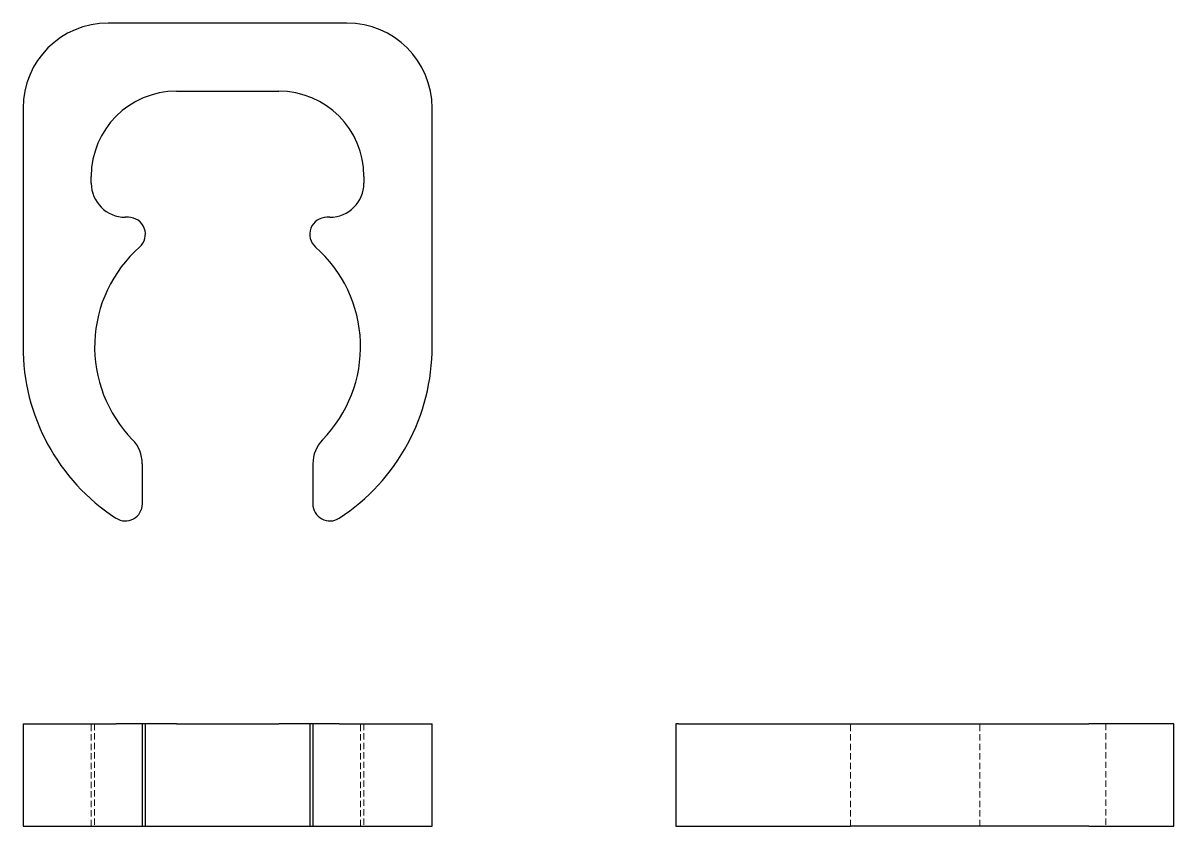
# Model space of a CAD drawing. Header units: millimetres. Extents: x 42 to 273, y 47 to 208.
import ezdxf

# ---------------------------------------------------------------- set-up
doc = ezdxf.new("R2010")
doc.units = ezdxf.units.MM
doc.linetypes.add('HIDDEN', pattern=[1.905, 1.27, -0.635])

msp = doc.modelspace()

# ---------------------------------------------------------------- linework, layer by layer
at = {"color": 7, "linetype": 'Continuous', "lineweight": 25}
for p, q in [((106.96, 208), (59.04, 208)), ((72.73, 194.31), (93.27, 194.31)), ((41.93, 190.89), (41.93, 143.07)), ((124.07, 143.07), (124.07, 190.89)), ((55.62, 175.83), (55.62, 177.2)), ((110.38, 177.2), (110.38, 175.83)), ((63.08, 168.99), (62.47, 168.99)), ((103.53, 168.99), (102.92, 168.99)), ((41.93, 143.07), (41.93, 143.07)), ((65.89, 111.42), (65.89, 119.5)), ((100.11, 119.5), (100.11, 111.42)), ((41.93, 67.27), (41.93, 46.73)), ((41.93, 67.27), (60.6, 67.27)), ((65.89, 67.27), (60.6, 67.27)), ((65.89, 46.73), (65.89, 67.27)), ((66.5, 67.27), (65.89, 67.27)), ((66.5, 46.73), (66.5, 67.27)), ((72.73, 67.27), (66.5, 67.27)), ((72.73, 67.27), (93.27, 67.27)), ((99.5, 67.27), (93.27, 67.27)), ((99.5, 67.27), (99.5, 46.73)), ((100.11, 67.27), (99.5, 67.27)), ((100.11, 67.27), (100.11, 46.73)), ((105.4, 67.27), (100.11, 67.27)), ((105.4, 67.27), (124.07, 67.27)), ((124.07, 46.73), (124.07, 67.27)), ((173, 67.27), (173, 46.73)), ((173.55, 67.27), (173, 67.27)), ((173.55, 67.27), (208.07, 67.27)), ((208.07, 67.27), (255.89, 67.27)), ((273, 67.27), (255.89, 67.27)), ((273, 46.73), (273, 67.27)), ((41.93, 46.73), (60.6, 46.73)), ((60.6, 46.73), (65.89, 46.73)), ((65.89, 46.73), (66.5, 46.73)), ((66.5, 46.73), (72.73, 46.73)), ((72.73, 46.73), (93.27, 46.73)), ((93.27, 46.73), (99.5, 46.73)), ((99.5, 46.73), (100.11, 46.73)), ((100.11, 46.73), (105.4, 46.73)), ((105.4, 46.73), (124.07, 46.73)), ((173, 46.73), (173.55, 46.73)), ((173.55, 46.73), (208.07, 46.73)), ((255.89, 46.73), (208.07, 46.73)), ((255.89, 46.73), (273, 46.73))]:
    msp.add_line(p, q, dxfattribs=at)
at = {"color": 7, "linetype": 'HIDDEN', "lineweight": 18}
for p, q in [((41.93, 46.73), (41.93, 67.27)), ((55.62, 46.73), (55.62, 67.27)), ((56.31, 67.27), (56.31, 46.73)), ((109.69, 46.73), (109.69, 67.27)), ((110.38, 67.27), (110.38, 46.73)), ((124.07, 46.73), (124.07, 67.27)), ((208.07, 46.73), (208.07, 67.27)), ((233.99, 46.73), (233.99, 67.27)), ((259.31, 67.27), (259.31, 46.73))]:
    msp.add_line(p, q, dxfattribs=at)
at = {"color": 7, "linetype": 'Continuous', "lineweight": 25}
for centre, radius, start, end in [((59.04, 190.89), 17.11, 90, 180), ((106.96, 190.89), 17.11, 0, 90), ((72.73, 177.2), 17.11, 90, 180), ((93.27, 177.2), 17.11, 0, 90), ((62.47, 175.83), 6.84, 180, 270), ((103.53, 175.83), 6.84, 270, 0), ((63.08, 165.56), 3.42, 311.4096, 90), ((102.92, 165.56), 3.42, 90, 228.5904), ((83, 142.98), 26.69, 131.4096, 224.4153), ((83, 142.98), 26.69, 315.5847, 48.5904), ((83, 142.98), 41.07, 179.8674, 236.9443), ((83, 142.98), 41.07, 303.0557, 0.1326), ((59.04, 119.5), 6.84, 0, 44.4153), ((106.96, 119.5), 6.84, 135.5847, 180), ((62.47, 111.42), 3.42, 236.9443, 0), ((103.53, 111.42), 3.42, 180, 303.0557)]:
    msp.add_arc(centre, radius, start, end, dxfattribs=at)

doc.saveas('drawing.dxf')
